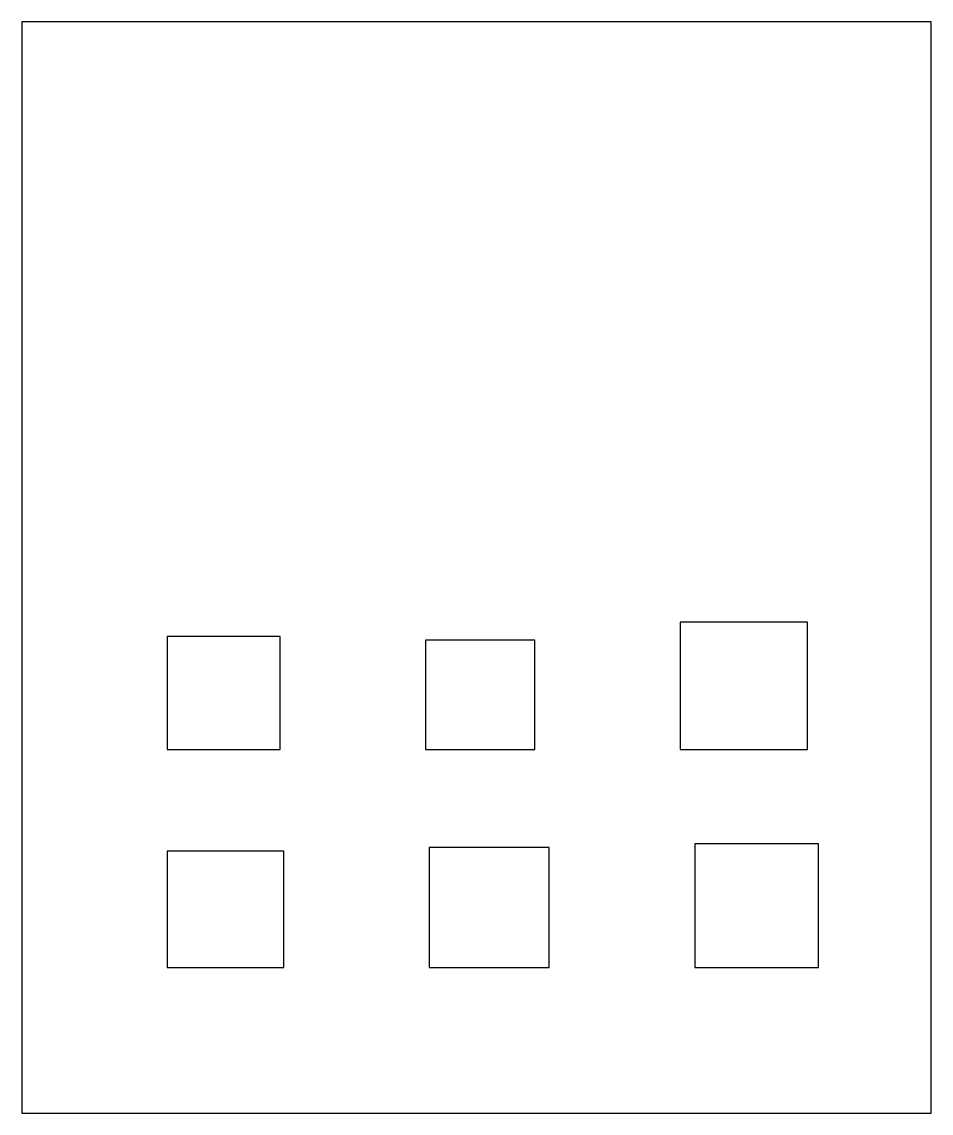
# Model space of a CAD drawing. Extents: x 0 to 25, y 0 to 30.
import ezdxf

# ---------------------------------------------------------------- set-up
doc = ezdxf.new("R2010")
doc.units = 0
doc.layers.get('0').update_dxf_attribs({"linetype": 'continuous'})

# ---------------------------------------------------------------- blocks, each defined once
blk = doc.blocks.new('SKETCH')
at = {"color": 7}
for points in [[(0, 0), (25, 0), (25, 30), (0, 30)], [(18.1, 10), (21.6, 10), (21.6, 13.5), (18.1, 13.5)], [(4, 10), (7.1, 10), (7.1, 13.1), (4, 13.1)], [(11.1, 10), (14.1, 10), (14.1, 13), (11.1, 13)], [(4, 4), (7.2, 4), (7.2, 7.2), (4, 7.2)], [(11.2, 4), (14.5, 4), (14.5, 7.3), (11.2, 7.3)], [(18.5, 4), (21.9, 4), (21.9, 7.4), (18.5, 7.4)]]:
    blk.add_lwpolyline(points, close=True, dxfattribs=at)

msp = doc.modelspace()

# ---------------------------------------------------------------- block references
at = {"color": 7}
msp.add_blockref('SKETCH', (0, 0), dxfattribs=at)

doc.saveas('drawing.dxf')
